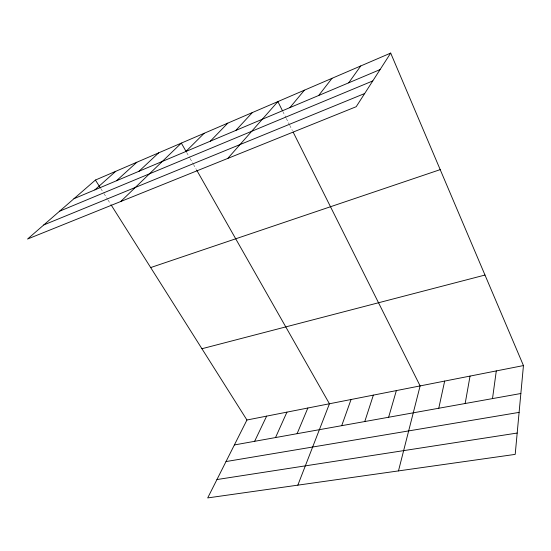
<?xml version="1.0" encoding="UTF-8"?>
<svg xmlns="http://www.w3.org/2000/svg" width="551" height="551" viewBox="0 0 551 551"><rect width="100%" height="100%" fill="white"/><g stroke="black" fill="none" stroke-linecap="round" stroke-linejoin="round"><path stroke-width="0.41" stroke-dasharray="2.75 2.07" d="M100.805 188.594L103.498 192.857M103.953 193.566L107.541 199.262M107.996 199.972L110.689 204.242M186.761 152.655L189.682 157.793M190.095 158.523L193.015 163.661M193.435 164.398L196.356 169.536M282.849 111.529L285.914 117.645M286.293 118.41L289.351 124.519M289.736 125.284L292.409 130.628"/><path stroke-width="0.83" d="M523.45 365.575L515.199 454.382L207.699 497.918L246.938 420.007L523.45 365.575L390.687 53.082L95.419 180.053L27.55 239.038L356.194 106.708L390.687 53.082M492.511 398.6L496.293 370.919M465.168 403.511L470.044 376.085M438.768 408.25L444.671 381.078M398.476 470.905L420.124 385.914L293.173 132.157M388.62 417.252L396.362 390.59M364.783 421.529L373.358 395.122M341.716 425.675L351.056 399.509M297.836 485.155L329.443 403.766L196.776 170.273M297.099 433.685L307.857 408.015M275.528 437.556L286.933 412.134M254.631 441.31L266.636 416.129M348.7 82.822L360.74 65.962M318.678 95.488L332.005 78.318M289.902 107.624L304.407 90.185M227.804 158.406L277.883 101.591L282.47 110.765M235.814 130.435L252.365 112.562M210.358 141.166L227.804 123.128M185.887 151.491L204.145 133.301M120.731 201.514L181.334 143.108L186.341 151.918M138.983 171.271L158.681 152.847M116.509 180.749L136.841 162.242M94.855 189.881L115.765 171.306M73.986 198.684L380.059 69.598M59.549 211.226L372.765 80.935M43.791 224.925L364.672 93.518M150.678 267.566L440.201 169.632M201.928 348.728L484.99 275.045M234.382 444.946L520.853 393.51M226.006 461.566L519.097 412.382M216.949 479.549L517.182 433.045M95.419 180.053L100.358 187.877M111.144 204.958L246.938 420.007"/></g></svg>
